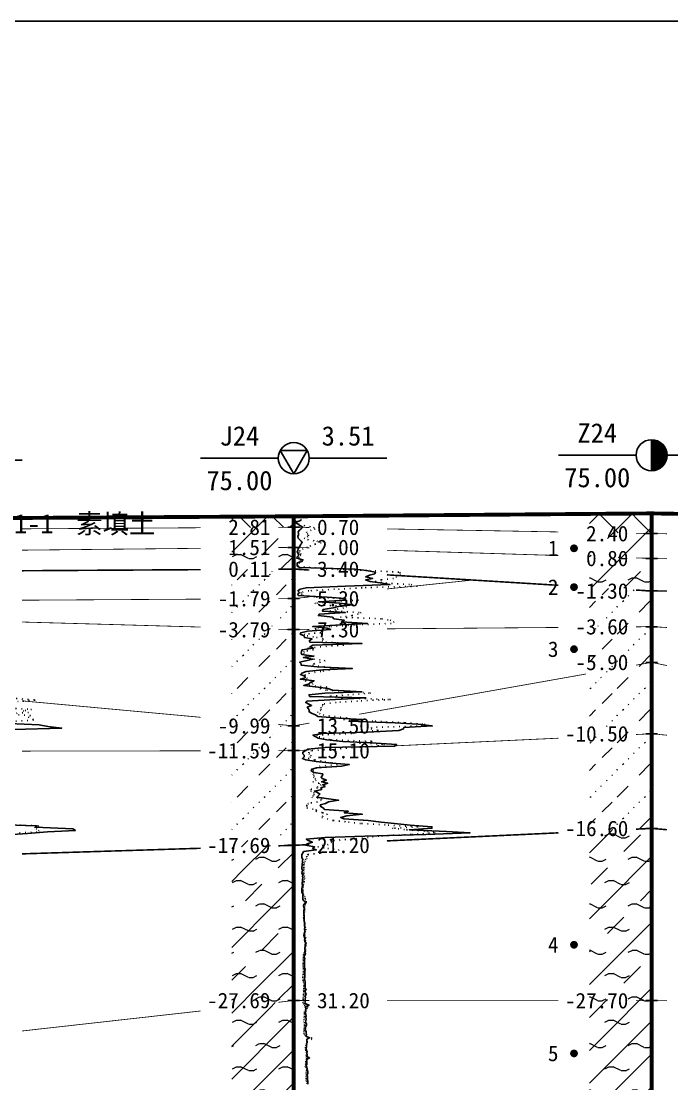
# Model space of a CAD drawing. Extents: x -37 to 3540, y -1485 to 297.
# Drawn here: x 402.7 to 486.6, y -151.9 to -15 of the extents above; entities that cross this region are included whole.
import ezdxf
from ezdxf.enums import TextEntityAlignment as Align

# ---------------------------------------------------------------- set-up
doc = ezdxf.new("R2010")
doc.units = 0
doc.linetypes.add('DOT', pattern=[6.35, 0, -6.35])
doc.layers.get('0').update_dxf_attribs({"linetype": 'CONTINUOUS'})
for name, color, linetype in [('CURVE', 200, 'CONTINUOUS'), ('FRAME', 7, 'CONTINUOUS'), ('HOLE', 41, 'CONTINUOUS'), ('SAMPLE', 1, 'CONTINUOUS'), ('STRATUM', 241, 'CONTINUOUS')]:
    doc.layers.add(name, color=color, linetype=linetype)
doc.layers.add('HATCH', color=7, linetype='CONTINUOUS', lineweight=13)
doc.styles.add('ST', font='')
doc.styles.get('ST').set_extended_font_data('SimSun')
pattern_1 = [(45, (80.522, -297), (-2.12132, 2.12132), [10, 0]), (135, (80.522, -297), (-2.12132, -2.12132), [10, 0])]
pattern_2 = [(45, (80.522, -297), (-4.24264, 4.24264), [10, 0]), (45, (81.583, -300.182), (-2.12132, 6.36396), [3, -3])]
pattern_3 = [(45, (80.522, -297), (-4.24264, 4.24264), [10, 0]), (45, (81.583, -300.182), (-2.12132, 6.36396), [3, -3]), (26.565, (81.596, -297.2536), (5.999823, 5.999812), [0.567, -12.849]), (0, (81.029, -297.2536), (0, 6), [0.567, -5.433]), (26.565, (78.9406, -297), (5.999823, 5.999812), [0.567, -12.849]), (0, (79.448, -296.7464), (0, 6), [0.567, -5.433]), (153.435, (81.029, -297.2536), (-5.999818, -5e-06), [1.134, -12.2826]), (26.565, (84.596, -294.2536), (5.999823, 5.999812), [0.567, -12.849]), (0, (84.029, -294.2536), (0, 6), [0.567, -5.433]), (26.565, (81.9406, -294), (5.999823, 5.999812), [0.567, -12.849]), (0, (82.448, -293.7464), (0, 6), [0.567, -5.433]), (153.435, (84.029, -294.2536), (-5.999818, -5e-06), [1.134, -12.2826])]
pattern_4 = [(45, (80.522, -297), (-7e-07, 6.99998), [1.97196, -7.92754]), (45, (83.335, -294.171), (-7e-07, 6.99998), [1.99367, -7.90583]), (45, (85.5894, -291.918), (-7e-07, 6.99998), [1.81361, -8.08588]), (26.56505, (80.522, -293.5), (7, 7), [0.0965, -15.55598]), (36.8699, (81.2219, -292.8), (7, 7), [0.19775, -34.80225]), (315, (84.022, -290.024), (6.99998, 1e-06), [0.03305, -9.86644]), (26.56505, (84.022, -297), (7, 7), [0.14475, -15.50773]), (26.56505, (84.722, -296.3), (7, 7), [0.10528, -15.5472]), (90, (85.072, -295.95), (-7, -5e-07), [0.02877, -6.97123]), (26.56505, (85.422, -295.6), (7, 7), [0.09101, -31.21394]), (36.8699, (86.1219, -294.9), (7, 7), [0.11069, -34.88931]), (45, (86.822, -294.2), (-2e-07, 6.99998), [0.10911, -9.79038]), (315, (87.436, -293.452), (6.99998, 1e-06), [0.03305, -9.86644]), (36.8699, (81.9219, -292.1), (7, 7), [0.10224, -34.89776]), (53.1301, (82.6219, -291.4), (13.9999998, 21), [0.13438, -34.86562]), (53.1301, (83.3219, -290.7), (13.9999998, 21), [0.12625, -34.87375])]
pattern_5 = [(45, (80.522, -297), (-2.12132, 2.12132), [10, 0]), (26.565, (81.596, -297.2536), (5.999823, 5.999812), [0.567, -12.849]), (0, (81.029, -297.2536), (0, 6), [0.567, -5.433]), (26.565, (78.9406, -297), (5.999823, 5.999812), [0.567, -12.849]), (0, (79.448, -296.7464), (0, 6), [0.567, -5.433]), (153.435, (81.029, -297.2536), (-5.999818, -5e-06), [1.134, -12.2826]), (26.565, (84.596, -294.2536), (5.999823, 5.999812), [0.567, -12.849]), (0, (84.029, -294.2536), (0, 6), [0.567, -5.433]), (26.565, (81.9406, -294), (5.999823, 5.999812), [0.567, -12.849]), (0, (82.448, -293.7464), (0, 6), [0.567, -5.433]), (153.435, (84.029, -294.2536), (-5.999818, -5e-06), [1.134, -12.2826])]

# ---------------------------------------------------------------- blocks, each defined once
blk = doc.blocks.new('H_cpt_hole')
for p, q in [((-1.73, 1), (1.73, 1)), ((0, -2), (-1.73, 1)), ((1.73, 1), (0, -2))]:
    blk.add_line(p, q)
blk.add_circle((0, 0), 2)
blk = doc.blocks.new('H_sam_hole')
blk.add_line((0, 2), (0, -2))
at = {"const_width": 2}
blk.add_lwpolyline([(0, -1, 0.414214), (1, 0, 0.414214), (0, 1, 1)], format="xyb", dxfattribs=at)
blk.add_circle((0, 0), 2)
blk = doc.blocks.new('SampleSoilUndisturbed')
at = {"const_width": 0.5}
blk.add_lwpolyline([(-0.25, 0, 1), (0.25, 0, 1)], format="xyb", close=True, dxfattribs=at)

msp = doc.modelspace()

# ---------------------------------------------------------------- hatches: boundary and pattern name
at = {"layer": 'HATCH'}
h = msp.add_hatch(dxfattribs=at)
h.set_pattern_fill('STT', color=50, style=0)
h.set_pattern_definition(pattern_1)
h.paths.add_polyline_path([(437.84, -78.81), (429.84, -78.86), (429.84, -80.26), (437.84, -80.21)])
h.paths.add_polyline_path([(428.63, -81.7), (435.33, -81.7), (435.33, -78.77), (428.63, -78.77)], flags=9)
h = msp.add_hatch(dxfattribs=at)
h.set_pattern_fill('FZNT', color=32, style=0)
h.set_pattern_definition(pattern_2)
h.paths.add_polyline_path([(437.84, -80.21), (429.84, -80.26), (429.84, -82.89), (437.84, -82.81)])
h.paths.add_polyline_path([(428.64, -84.3), (435.33, -84.3), (435.33, -81.38), (428.64, -81.38)], flags=9)
h.paths.add_polyline_path([(428.63, -81.7), (435.33, -81.7), (435.33, -78.77), (428.63, -78.77)], flags=9)
h = msp.add_hatch(dxfattribs=at)
h.set_pattern_fill('STT', color=50, style=0)
h.set_pattern_definition(pattern_1)
h.paths.add_polyline_path([(483.96, -78.43), (475.96, -78.5), (475.96, -80.89), (483.96, -81.03)])
h.paths.add_polyline_path([(474.75, -82.52), (481.45, -82.52), (481.45, -79.59), (474.75, -79.59)], flags=9)
h = msp.add_hatch(dxfattribs=at)
h.set_pattern_fill('FZNT', color=32, style=0)
h.set_pattern_definition(pattern_2)
h.paths.add_polyline_path([(483.96, -81.03), (475.96, -80.89), (475.96, -83.99), (483.96, -84.23)])
h.paths.add_polyline_path([(474.75, -85.72), (481.45, -85.72), (481.45, -82.79), (474.75, -82.79)], flags=9)
h.paths.add_polyline_path([(474.75, -82.52), (481.45, -82.52), (481.45, -79.59), (474.75, -79.59)], flags=9)
h = msp.add_hatch(dxfattribs=at)
h.set_pattern_fill('YNFNT', color=251, style=0)
h.set_pattern_definition(pattern_3)
h.paths.add_polyline_path([(437.84, -82.81), (429.84, -82.89), (429.84, -85.66), (437.84, -85.61)])
h.paths.add_polyline_path([(428.63, -87.1), (435.33, -87.1), (435.33, -84.17), (428.63, -84.17)], flags=9)
h.paths.add_polyline_path([(428.64, -84.3), (435.33, -84.3), (435.33, -81.38), (428.64, -81.38)], flags=9)
h = msp.add_hatch(dxfattribs=at)
h.set_pattern_fill('YNFNT', color=251, style=0)
h.set_pattern_definition(pattern_3)
h.paths.add_polyline_path([(483.96, -84.23), (475.96, -83.99), (475.96, -87.94), (483.96, -88.43)])
h.paths.add_polyline_path([(473.32, -89.92), (481.45, -89.92), (481.45, -86.99), (473.32, -86.99)], flags=9)
h.paths.add_polyline_path([(474.75, -85.72), (481.45, -85.72), (481.45, -82.79), (474.75, -82.79)], flags=9)
h = msp.add_hatch(dxfattribs=at)
h.set_pattern_fill('SZFT', color=52, style=0)
h.set_pattern_definition(pattern_4)
h.paths.add_polyline_path([(437.84, -85.61), (429.84, -85.66), (429.84, -89.46), (437.84, -89.41)])
h.paths.add_polyline_path([(427.2, -90.9), (435.33, -90.9), (435.33, -87.97), (427.2, -87.97)], flags=9)
h.paths.add_polyline_path([(428.63, -87.1), (435.33, -87.1), (435.33, -84.17), (428.63, -84.17)], flags=9)
h = msp.add_hatch(dxfattribs=at)
h.set_pattern_fill('SZFT', color=52, style=0)
h.set_pattern_definition(pattern_4)
h.paths.add_polyline_path([(483.96, -88.43), (475.96, -87.94), (475.96, -93.1), (483.96, -93.03)])
h.paths.add_polyline_path([(473.32, -94.52), (481.45, -94.52), (481.45, -91.59), (473.32, -91.59)], flags=9)
h.paths.add_polyline_path([(473.32, -89.92), (481.45, -89.92), (481.45, -86.99), (473.32, -86.99)], flags=9)
h = msp.add_hatch(dxfattribs=at)
h.set_pattern_fill('SZFT', color=52, style=0)
h.set_pattern_definition(pattern_4)
h.paths.add_polyline_path([(437.84, -89.41), (429.84, -89.46), (429.84, -93.19), (437.84, -93.41)])
h.paths.add_polyline_path([(427.2, -94.9), (435.33, -94.9), (435.33, -91.97), (427.2, -91.97)], flags=9)
h.paths.add_polyline_path([(427.2, -90.9), (435.33, -90.9), (435.33, -87.97), (427.2, -87.97)], flags=9)
h = msp.add_hatch(dxfattribs=at)
h.set_pattern_fill('SZFT', color=52, style=0)
h.set_pattern_definition(pattern_4)
h.paths.add_polyline_path([(483.96, -93.03), (475.96, -93.1), (475.96, -99.05), (483.96, -97.63)])
h.paths.add_polyline_path([(473.32, -99.12), (481.45, -99.12), (481.45, -96.19), (473.32, -96.19)], flags=9)
h.paths.add_polyline_path([(473.32, -94.52), (481.45, -94.52), (481.45, -91.59), (473.32, -91.59)], flags=9)
h = msp.add_hatch(dxfattribs=at)
h.set_pattern_fill('SZFT', color=52, style=0)
h.set_pattern_definition(pattern_4)
h.paths.add_polyline_path([(437.84, -93.41), (429.84, -93.19), (429.84, -105.08), (437.84, -105.81)])
h.paths.add_polyline_path([(427.2, -107.3), (435.33, -107.3), (435.33, -104.37), (427.2, -104.37)], flags=9)
h.paths.add_polyline_path([(427.2, -94.9), (435.33, -94.9), (435.33, -91.97), (427.2, -91.97)], flags=9)
h = msp.add_hatch(dxfattribs=at)
h.set_pattern_fill('SZFT', color=52, style=0)
h.set_pattern_definition(pattern_4)
h.paths.add_polyline_path([(483.96, -97.63), (475.96, -99.05), (475.96, -107.21), (483.96, -106.83)])
h.paths.add_polyline_path([(471.89, -108.32), (481.45, -108.32), (481.45, -105.39), (471.89, -105.39)], flags=9)
h.paths.add_polyline_path([(473.32, -99.12), (481.45, -99.12), (481.45, -96.19), (473.32, -96.19)], flags=9)
h = msp.add_hatch(dxfattribs=at)
h.set_pattern_fill('SZFT', color=52, style=0)
h.set_pattern_definition(pattern_4)
h.paths.add_polyline_path([(437.84, -105.81), (429.84, -105.08), (429.84, -109.03), (437.84, -109.01)])
h.paths.add_polyline_path([(425.77, -110.5), (435.33, -110.5), (435.33, -107.57), (425.77, -107.57)], flags=9)
h.paths.add_polyline_path([(427.2, -107.3), (435.33, -107.3), (435.33, -104.37), (427.2, -104.37)], flags=9)
h = msp.add_hatch(dxfattribs=at)
h.set_pattern_fill('SZFT', color=52, style=0)
h.set_pattern_definition(pattern_4)
h.paths.add_polyline_path([(483.96, -106.83), (475.96, -107.21), (475.96, -119.41), (483.96, -119.03)])
h.paths.add_polyline_path([(471.89, -120.52), (481.45, -120.52), (481.45, -117.59), (471.89, -117.59)], flags=9)
h.paths.add_polyline_path([(471.89, -108.32), (481.45, -108.32), (481.45, -105.39), (471.89, -105.39)], flags=9)
h = msp.add_hatch(dxfattribs=at)
h.set_pattern_fill('SZFT', color=52, style=0)
h.set_pattern_definition(pattern_4)
h.paths.add_polyline_path([(437.84, -109.01), (429.84, -109.03), (429.84, -121.46), (437.84, -121.21)])
h.paths.add_polyline_path([(425.77, -122.7), (435.33, -122.7), (435.33, -119.77), (425.77, -119.77)], flags=9)
h.paths.add_polyline_path([(425.77, -110.5), (435.33, -110.5), (435.33, -107.57), (425.77, -107.57)], flags=9)
h = msp.add_hatch(dxfattribs=at)
h.set_pattern_fill('YNFNT', color=251, style=0)
h.set_pattern_definition(pattern_3)
h.paths.add_polyline_path([(483.96, -119.03), (475.96, -119.41), (475.96, -141.23), (483.96, -141.23)])
h.paths.add_polyline_path([(471.89, -142.72), (481.45, -142.72), (481.45, -139.79), (471.89, -139.79)], flags=9)
h.paths.add_polyline_path([(471.89, -120.52), (481.45, -120.52), (481.45, -117.59), (471.89, -117.59)], flags=9)
h = msp.add_hatch(dxfattribs=at)
h.set_pattern_fill('YNFNT', color=251, style=0)
h.set_pattern_definition(pattern_3)
h.paths.add_polyline_path([(437.84, -121.21), (429.84, -121.46), (429.84, -142.11), (437.84, -141.21)])
h.paths.add_polyline_path([(425.77, -142.7), (435.33, -142.7), (435.33, -139.77), (425.77, -139.77)], flags=9)
h.paths.add_polyline_path([(425.77, -122.7), (435.33, -122.7), (435.33, -119.77), (425.77, -119.77)], flags=9)
h = msp.add_hatch(dxfattribs=at)
h.set_pattern_fill('YNNT', color=251, style=0)
h.set_pattern_definition(pattern_5)
h.paths.add_polyline_path([(437.84, -141.21), (429.84, -142.11), (429.84, -154.17), (437.84, -153.61)])
h.paths.add_polyline_path([(425.77, -155.1), (435.33, -155.1), (435.33, -152.17), (425.77, -152.17)], flags=9)
h.paths.add_polyline_path([(425.77, -142.7), (435.33, -142.7), (435.33, -139.77), (425.77, -139.77)], flags=9)
h = msp.add_hatch(dxfattribs=at)
h.set_pattern_fill('YNNT', color=251, style=0)
h.set_pattern_definition(pattern_5)
h.paths.add_polyline_path([(483.96, -141.23), (483.21, -141.23), (475.96, -141.23), (475.96, -153.96), (483.96, -154.03)])
h.paths.add_polyline_path([(471.89, -155.52), (481.45, -155.52), (481.45, -152.59), (471.89, -152.59)], flags=9)
h.paths.add_polyline_path([(471.89, -142.72), (481.45, -142.72), (481.45, -139.79), (471.89, -139.79)], flags=9)

# ---------------------------------------------------------------- linework, layer by layer
at = {"layer": 'CURVE', "color": 100, "linetype": 'DOT', "ltscale": 0.1}
for points in [[(437.84, -79.21), (438.21, -79.41), (438.07, -79.61), (438.42, -79.81), (439.16, -80.01), (440.4, -80.21), (440.58, -80.41), (440.1, -80.61), (439.49, -80.81), (439.59, -81.01), (439.73, -81.21), (439.64, -81.41), (439.19, -81.61), (439.63, -81.81), (440.82, -82.01), (441.39, -82.21), (440.61, -82.41), (440.02, -82.61), (439.62, -82.81), (439.04, -83.01), (438.67, -83.21), (438.51, -83.41), (438.73, -83.61), (438.74, -83.81), (438.49, -84.01), (438.48, -84.21), (438.7, -84.41), (438.61, -84.61), (438.58, -84.81), (438.3, -85.01), (438.4, -85.21), (439.81, -85.41), (442.74, -85.61), (447.6, -85.81), (451.5, -86.01), (451.6, -86.21), (451.18, -86.41), (451.07, -86.61), (450.7, -86.81), (449.13, -87.01), (448.35, -87.21), (449.72, -87.41), (452.98, -87.61), (453.77, -87.81), (446.64, -88.01), (443.09, -88.21), (439.79, -88.41), (438.79, -88.61), (438.84, -88.81), (438.96, -89.01), (440.75, -89.21), (443.75, -89.41), (446.19, -89.61), (443.1, -89.81), (440.57, -90.01), (441.04, -90.21), (444.62, -90.41), (444.27, -90.61), (443.22, -90.81), (442.5, -91.01), (446.54, -91.21), (446.16, -91.41), (445.34, -91.61), (443.87, -91.81), (449.19, -92.01), (450.27, -92.21), (450.79, -92.41), (450.41, -92.61), (445.65, -92.81), (442.51, -93.01), (440.65, -93.21), (440.62, -93.41), (441.45, -93.61), (441.32, -93.81), (439.19, -94.01), (439.57, -94.21), (440.77, -94.41), (441.67, -94.61), (441.5, -94.81), (441.98, -95.01), (444.66, -95.21), (444.28, -95.41), (441.34, -95.61), (439.63, -95.81), (440.37, -96.01), (439.19, -96.21), (439.12, -96.41), (439.21, -96.61), (439.37, -96.81), (439.66, -97.01), (440.43, -97.21), (441.87, -97.41), (441.27, -97.61), (440.47, -97.81), (440.24, -98.01), (441.75, -98.21), (442.96, -98.41), (442.43, -98.61), (441.33, -98.81), (439.85, -99.01), (439.31, -99.21), (439.28, -99.41), (439.52, -99.61), (439.59, -99.81), (439.33, -100.01), (440.15, -100.21), (440.34, -100.41), (439.83, -100.61), (442.11, -100.81), (441.22, -101.01), (442.1, -101.21), (446, -101.41), (447.75, -101.61), (444.89, -101.81), (442.49, -102.01), (444.08, -102.21), (450.3, -102.41), (446.06, -102.61), (443.32, -102.81), (441.59, -103.01), (441.58, -103.21), (441.34, -103.41), (441.37, -103.61), (441.34, -103.81), (440.9, -104.01), (441.15, -104.21), (441.63, -104.41), (443.09, -104.61), (444.82, -104.81), (444.27, -105.01), (448.33, -105.21), (452.17, -105.41), (454.63, -105.61), (455.2, -105.81), (447.87, -106.01), (447.81, -106.21), (448.78, -106.41), (445.26, -106.61), (445.29, -106.81), (440.8, -107.01), (441.12, -107.21), (441.64, -107.41), (442.59, -107.61), (447.93, -107.81), (446.27, -108.01), (449.53, -108.21), (448.66, -108.41), (445.4, -108.61), (443.25, -108.81), (440.13, -109.01), (439.78, -109.21), (439.79, -109.41), (440.09, -109.61), (439.98, -109.81), (439.71, -110.01), (440.54, -110.21), (441.84, -110.41), (442.76, -110.61), (443.45, -110.81), (441.23, -111.01), (440.76, -111.21), (440.32, -111.41), (440.31, -111.61), (440.64, -111.81), (440.33, -112.01), (440.46, -112.21), (440.4, -112.41), (440.6, -112.61), (440.73, -112.81), (440.29, -113.01), (441.08, -113.21), (441.36, -113.41), (440.93, -113.61), (440.89, -113.81), (439.99, -114.01), (440.06, -114.21), (440.42, -114.41), (440.45, -114.61), (440.4, -114.81), (440.17, -115.01), (441.43, -115.21), (441.37, -115.41), (440.88, -115.61), (439.74, -115.81), (439.53, -116.01), (439.55, -116.21), (439.52, -116.41), (440.73, -116.61), (440.7, -116.81), (441.56, -117.01), (442.17, -117.21), (441.59, -117.41), (441.47, -117.61), (442.14, -117.81), (442.93, -118.01), (444.89, -118.21), (446.59, -118.41), (449.99, -118.61), (453.88, -118.81), (450.55, -119.01), (452.39, -119.21), (455.07, -119.41), (456.06, -119.61), (452.94, -119.81), (448.82, -120.01), (447.45, -120.21), (445.27, -120.41), (442.65, -120.61), (442.65, -120.81), (443.02, -121.01), (441.6, -121.21), (440.94, -121.41), (442.22, -121.61), (443.69, -121.81), (442.84, -122.01), (441.23, -122.21), (439.67, -122.41), (439.51, -122.61), (439.53, -122.81), (439.38, -123.01), (439.29, -123.21), (439.22, -123.41), (439.13, -123.61), (439.16, -123.81), (439.15, -124.01), (439.15, -124.21), (439.14, -124.41), (439.09, -124.61), (439.11, -124.81), (439.15, -125.01), (439.17, -125.21), (439.3, -125.41), (439.15, -125.61), (439.2, -125.81), (439.16, -126.01), (439.09, -126.21), (439.05, -126.41), (439.03, -126.61), (439.03, -126.81), (439.03, -127.01), (439.03, -127.21), (439.04, -127.41), (439.08, -127.61), (439.26, -127.81), (439.31, -128.01), (439.33, -128.21), (439.46, -128.41), (439.42, -128.61), (439.3, -128.81), (439.24, -129.01), (439.21, -129.21), (439.23, -129.41), (439.25, -129.61), (439.23, -129.81), (439.15, -130.01), (439.16, -130.21), (439.11, -130.41), (439.13, -130.61), (439.14, -130.81), (439.23, -131.01), (439.25, -131.21), (439.25, -131.41), (439.25, -131.61), (439.31, -131.81), (439.4, -132.01), (439.35, -132.21), (439.29, -132.41), (439.27, -132.61), (439.24, -132.81), (439.39, -133.01), (439.33, -133.21), (439.36, -133.41), (439.28, -133.61), (439.32, -133.81), (439.42, -134.01), (439.35, -134.21), (439.33, -134.41), (439.34, -134.61), (439.28, -134.81), (439.21, -135.01), (439.13, -135.21), (439.09, -135.41), (439.09, -135.61), (439.07, -135.81), (439.08, -136.01), (439.09, -136.21), (439.05, -136.41), (439.04, -136.61), (439.05, -136.81), (439.09, -137.01), (439.09, -137.21), (439.11, -137.41), (439.09, -137.61), (439.07, -137.81), (439.02, -138.01), (439.01, -138.21), (439.04, -138.41), (439.06, -138.61), (439.06, -138.81), (439.21, -139.01), (439.17, -139.21), (439.13, -139.41), (439.14, -139.61), (439.11, -139.81), (439.15, -140.01), (439.14, -140.21), (439.09, -140.41), (439.12, -140.61), (439.07, -140.81), (439.05, -141.01), (439.05, -141.21), (439, -141.41), (439.07, -141.61), (439.2, -141.81), (439.63, -142.01), (439.62, -142.21), (439.36, -142.41), (439.23, -142.61), (439.23, -142.81), (439.24, -143.01), (439.21, -143.21), (439.23, -143.41), (439.17, -143.61), (439.08, -143.81), (439.22, -144.01), (439.22, -144.21), (439.25, -144.41), (439.24, -144.61), (439.16, -144.81), (439.21, -145.01), (439.15, -145.21), (439.14, -145.41), (439.19, -145.61), (439.38, -145.81), (440.14, -146.01), (440.19, -146.21), (439.62, -146.41), (439.51, -146.61), (439.53, -146.81), (439.42, -147.01), (439.36, -147.21), (439.36, -147.41), (439.4, -147.61), (439.38, -147.81), (439.55, -148.01), (439.43, -148.21), (439.44, -148.41), (439.49, -148.61), (439.57, -148.81), (439.38, -149.01), (439.39, -149.21), (439.38, -149.41), (439.31, -149.61), (439.36, -149.81), (439.52, -150.01), (439.52, -150.21), (439.46, -150.41), (439.39, -150.61), (439.51, -150.81), (439.44, -151.01), (439.43, -151.21), (439.45, -151.41), (439.49, -151.61), (439.53, -151.81), (439.6, -152.01)], [(402.08, -102.29), (404.5, -102.49), (402.28, -102.69)], [(400.53, -103.49), (404.05, -103.69), (402.96, -103.89), (403.67, -104.09), (400.89, -104.29), (403.89, -104.49), (403.63, -104.69), (404.19, -104.89), (404.31, -105.09), (400.58, -105.29)], [(398.85, -118.49), (404.97, -118.69), (404.46, -118.89), (404.65, -119.09), (405.01, -119.29), (404.78, -119.49), (401.18, -119.69)]]:
    msp.add_lwpolyline(points, dxfattribs=at)
at = {"layer": 'CURVE', "color": 30, "linetype": 'Continuous'}
for points in [[(438.84, -79.21), (438.62, -79.41), (438.02, -79.61), (438.43, -79.81), (438.62, -80.01), (439.01, -80.21), (438.78, -80.41), (438.59, -80.61), (438.43, -80.81), (438.46, -81.01), (438.45, -81.21), (438.38, -81.41), (438.41, -81.61), (438.58, -81.81), (438.8, -82.01), (438.94, -82.21), (438.76, -82.41), (438.66, -82.61), (438.55, -82.81), (438.43, -83.01), (438.35, -83.21), (438.3, -83.41), (438.41, -83.61), (438.48, -83.81), (438.29, -84.01), (438.24, -84.21), (439.03, -84.41), (438.89, -84.61), (438.3, -84.81), (438.26, -85.01), (438.29, -85.21), (438.61, -85.41), (445.76, -85.61), (447.22, -85.81), (448.37, -86.01), (448.28, -86.21), (447.59, -86.41), (447.12, -86.61), (448, -86.81), (447.09, -87.01), (447.7, -87.21), (449.27, -87.41), (450.24, -87.61), (444.51, -87.81), (439.44, -88.01), (438.67, -88.21), (438.38, -88.41), (438.58, -88.61), (438.38, -88.81), (438.43, -89.01), (442.13, -89.21), (444.49, -89.41), (444.47, -89.61), (441.03, -89.81), (443.8, -90.01), (445.46, -90.21), (443.61, -90.41), (442.92, -90.61), (441.62, -90.81), (441.53, -91.01), (444.48, -91.21), (441.12, -91.41), (441.01, -91.61), (442.85, -91.81), (442.99, -92.01), (444.35, -92.21), (443.98, -92.41), (447.34, -92.61), (443.96, -92.81), (440.28, -93.01), (442.14, -93.21), (442.61, -93.41), (439.62, -93.61), (438.75, -93.81), (438.67, -94.01), (439.18, -94.21), (439.21, -94.41), (440.2, -94.61), (439.85, -94.81), (439.91, -95.01), (446.63, -95.21), (440.3, -95.41), (439.95, -95.61), (440.36, -95.81), (438.93, -96.01), (438.85, -96.21), (438.8, -96.41), (438.87, -96.61), (440.43, -96.81), (439.09, -97.01), (440.29, -97.21), (439.55, -97.41), (438.59, -97.61), (438.78, -97.81), (438.8, -98.01), (440.86, -98.21), (445.4, -98.41), (441.58, -98.61), (439.44, -98.81), (438.86, -99.01), (438.7, -99.21), (439.27, -99.41), (439.29, -99.61), (438.69, -99.81), (440.47, -100.01), (439.96, -100.21), (439.82, -100.41), (439.13, -100.61), (440.97, -100.81), (442.23, -101.01), (442.84, -101.21), (446.6, -101.41), (441.83, -101.61), (439.81, -101.81), (439.89, -102.01), (447.15, -102.21), (443.22, -102.41), (439.53, -102.61), (439.39, -102.81), (439.78, -103.01), (440.14, -103.21), (439.57, -103.41), (439.72, -103.61), (439.82, -103.81), (439.83, -104.01), (440.2, -104.21), (440.63, -104.41), (440.94, -104.61), (443.61, -104.81), (446.65, -105.01), (444.96, -105.21), (450.9, -105.41), (453.83, -105.61), (455.69, -105.81), (452.03, -106.01), (452, -106.21), (451.39, -106.41), (447.33, -106.61), (441.62, -106.81), (440.3, -107.01), (440.7, -107.21), (440.97, -107.41), (442.1, -107.61), (444.16, -107.81), (447.77, -108.01), (451.12, -108.21), (450.82, -108.41), (441.89, -108.61), (439.67, -108.81), (439.4, -109.01), (438.99, -109.21), (439.03, -109.41), (439.19, -109.61), (439.2, -109.81), (438.96, -110.01), (439.4, -110.21), (440.73, -110.41), (442.73, -110.61), (445, -110.81), (444.03, -111.01), (440.78, -111.21), (440.16, -111.41), (440.1, -111.61), (440.44, -111.81), (441.57, -112.01), (441.54, -112.21), (441.36, -112.41), (441.51, -112.61), (442.04, -112.81), (441.42, -113.01), (442.22, -113.21), (441.58, -113.41), (441.87, -113.61), (441.33, -113.81), (441.45, -114.01), (440.5, -114.21), (440.9, -114.41), (441.21, -114.61), (441.02, -114.81), (440.81, -115.01), (442.31, -115.21), (443.62, -115.41), (442.3, -115.61), (441.93, -115.81), (441.25, -116.01), (441.32, -116.21), (441.68, -116.41), (441.81, -116.61), (444.87, -116.81), (444.34, -117.01), (446.66, -117.21), (444.67, -117.41), (443.89, -117.61), (444.31, -117.81), (447.43, -118.01), (449.1, -118.21), (450.83, -118.41), (452.86, -118.61), (455.64, -118.81), (455.65, -119.01), (452.74, -119.21), (457.54, -119.41), (460.57, -119.61), (454.88, -119.81), (446.99, -120.01), (441.87, -120.21), (439.44, -120.41), (439.68, -120.61), (440.25, -120.81), (439.55, -121.01), (439.37, -121.21), (440.52, -121.41), (440.26, -121.61), (440.73, -121.81), (439.1, -122.01), (439.01, -122.21), (438.89, -122.41), (438.88, -122.61), (438.86, -122.81), (439.02, -123.01), (438.96, -123.21), (438.96, -123.41), (438.94, -123.61), (438.92, -123.81), (438.88, -124.01), (438.9, -124.21), (438.96, -124.41), (438.93, -124.61), (438.87, -124.81), (438.99, -125.01), (438.98, -125.21), (439, -125.41), (438.96, -125.61), (438.96, -125.81), (438.94, -126.01), (438.93, -126.21), (438.95, -126.41), (438.91, -126.61), (438.87, -126.81), (438.89, -127.01), (438.87, -127.21), (438.98, -127.41), (438.99, -127.61), (438.99, -127.81), (438.99, -128.01), (439, -128.21), (439.19, -128.41), (439.46, -128.61), (439.15, -128.81), (439.09, -129.01), (439.12, -129.21), (439.22, -129.41), (439.15, -129.61), (439.15, -129.81), (439.14, -130.01), (439.17, -130.21), (439.18, -130.41), (439.18, -130.61), (439.18, -130.81), (439.18, -131.01), (439.22, -131.21), (439.23, -131.41), (439.22, -131.61), (439.28, -131.81), (439.21, -132.01), (439.26, -132.21), (439.22, -132.41), (439.19, -132.61), (439.16, -132.81), (439.18, -133.01), (439.31, -133.21), (439.24, -133.41), (439.26, -133.61), (439.44, -133.81), (439.31, -134.01), (439.31, -134.21), (439.28, -134.41), (439.28, -134.61), (439.34, -134.81), (439.26, -135.01), (439.36, -135.21), (439.24, -135.41), (439.19, -135.61), (439.28, -135.81), (439.22, -136.01), (439.21, -136.21), (439.22, -136.41), (439.22, -136.61), (439.22, -136.81), (439.24, -137.01), (439.3, -137.21), (439.27, -137.41), (439.26, -137.61), (439.26, -137.81), (439.26, -138.01), (439.26, -138.21), (439.24, -138.41), (439.28, -138.61), (439.31, -138.81), (439.31, -139.01), (439.33, -139.21), (439.32, -139.41), (439.32, -139.61), (439.42, -139.81), (439.27, -140.01), (439.35, -140.21), (439.45, -140.41), (439.31, -140.61), (439.37, -140.81), (439.32, -141.01), (439.31, -141.21), (439.3, -141.41), (439.28, -141.61), (439.82, -141.81), (439.31, -142.01), (439.4, -142.21), (439.41, -142.41), (439.41, -142.61), (439.33, -142.81), (439.39, -143.01), (439.45, -143.21), (439.41, -143.41), (439.44, -143.61), (439.4, -143.81), (439.34, -144.01), (439.49, -144.21), (439.47, -144.41), (439.37, -144.61), (439.37, -144.81), (439.32, -145.01), (439.45, -145.21), (439.43, -145.41), (439.47, -145.61), (439.38, -145.81), (439.89, -146.01), (439.51, -146.21), (439.54, -146.41), (439.58, -146.61), (439.47, -146.81), (439.48, -147.01), (439.49, -147.21), (439.44, -147.41), (439.49, -147.61), (439.57, -147.81), (439.52, -148.01), (439.59, -148.21), (439.51, -148.41), (439.87, -148.61), (439.48, -148.81), (439.53, -149.01), (439.51, -149.21), (439.51, -149.41), (439.46, -149.61), (439.53, -149.81), (439.56, -150.01), (439.6, -150.21), (439.64, -150.41), (439.64, -150.61), (439.56, -150.81), (439.61, -151.01), (439.6, -151.21), (439.63, -151.41), (439.64, -151.61), (439.64, -151.81), (439.66, -152.01)], [(401.14, -105.49), (405.04, -105.69), (406.16, -105.89), (407.93, -106.09), (401.74, -106.29)], [(398.23, -118.49), (404.64, -118.69), (404.54, -118.89), (409.36, -119.09), (409.69, -119.29), (406.09, -119.49), (403.54, -119.69), (400.3, -119.89)]]:
    msp.add_lwpolyline(points, dxfattribs=at)
at = {"layer": 'FRAME', "linetype": 'Continuous'}
msp.add_line((582.01, -15), (-17.39, -15), dxfattribs=at)
at = {"layer": 'HOLE', "linetype": 'Continuous'}
for points in [[(481.96, -70.93), (471.96, -70.93)], [(485.96, -70.93), (495.96, -70.93)], [(392.82, -71.59), (402.82, -71.59)], [(435.84, -71.31), (425.84, -71.31)], [(439.84, -71.31), (449.84, -71.31)], [(437.09, -80.21), (438.59, -80.21)], [(483.21, -81.03), (484.71, -81.03)], [(437.09, -82.81), (438.59, -82.81)], [(483.21, -84.23), (484.71, -84.23)], [(437.09, -85.61), (438.59, -85.61)], [(483.21, -88.43), (484.71, -88.43)], [(437.09, -89.41), (438.59, -89.41)], [(483.21, -93.03), (484.71, -93.03)], [(437.09, -93.41), (438.59, -93.41)], [(483.21, -97.63), (484.71, -97.63)], [(437.09, -105.81), (438.59, -105.81)], [(483.21, -106.83), (484.71, -106.83)], [(437.09, -109.01), (438.59, -109.01)], [(483.21, -119.03), (484.71, -119.03)], [(437.09, -121.21), (438.59, -121.21)], [(437.09, -141.21), (438.59, -141.21)], [(483.21, -141.23), (484.71, -141.23)]]:
    msp.add_lwpolyline(points, dxfattribs=at)
at = {"layer": 'HOLE', "linetype": 'Continuous', "const_width": 0.5}
for points in [[(437.84, -78.81), (437.84, -227.51)], [(483.96, -78.43), (483.96, -228.43)]]:
    msp.add_lwpolyline(points, dxfattribs=at)
at = {"layer": 'STRATUM', "linetype": 'Continuous'}
for points, const_width in [([(239.66, -79.35), (283.75, -80.57), (337.19, -78.78), (390.82, -79.09), (435.84, -78.82)], 0.5), ([(435.84, -78.82), (437.84, -78.81), (483.96, -78.43), (532.82, -79.26), (553.31, -79.33), (573.31, -79.33)], 0.5), ([(402.82, -80.42), (414.33, -80.35), (425.84, -80.28)], 0.1), ([(435.84, -80.22), (437.84, -80.21), (439.84, -80.25)], 0.1), ([(449.84, -80.43), (460.9, -80.62), (471.96, -80.82)], 0.1), ([(481.96, -81), (483.96, -81.03), (485.96, -81.06)], 0.1), ([(402.82, -83.17), (414.33, -83.05), (425.84, -82.93)], 0.1), ([(435.84, -82.83), (437.84, -82.81), (439.84, -82.87)], 0.1), ([(449.84, -83.18), (460.9, -83.52), (471.96, -83.86)], 0.1), ([(481.96, -84.17), (483.96, -84.23), (485.96, -84.23)], 0.1), ([(402.82, -85.82), (414.33, -85.75), (425.84, -85.68)], 0.2), ([(435.84, -85.62), (437.84, -85.61), (439.84, -85.73)], 0.2), ([(449.84, -86.35), (460.9, -87.02), (471.96, -87.7)], 0.2), ([(449.84, -88.17), (460.9, -87.02)], 0.1), ([(481.96, -88.31), (483.96, -88.43), (485.96, -88.43)], 0.2), ([(402.82, -89.62), (414.33, -89.55), (425.84, -89.48)], 0.1), ([(435.84, -89.42), (437.84, -89.41), (439.84, -89.2)], 0.1), ([(402.82, -92.43), (414.33, -92.75), (425.84, -93.08)], 0.1), ([(449.84, -93.31), (460.9, -93.22), (471.96, -93.13)], 0.1), ([(481.96, -93.05), (483.96, -93.03), (485.96, -93.14)], 0.1), ([(435.84, -93.36), (437.84, -93.41), (439.84, -93.4)], 0.1), ([(481.96, -97.99), (483.96, -97.63), (485.96, -98.05)], 0.1), ([(446.3, -104.31), (460.9, -101.72), (475.51, -99.13)], 0.1), ([(402.82, -102.59), (414.33, -103.65), (425.84, -104.71)], 0.1), ([(435.84, -105.63), (437.84, -105.81), (439.84, -105.46)], 0.1), ([(481.96, -106.93), (483.96, -106.83), (485.96, -107.02)], 0.1), ([(449.84, -108.44), (460.9, -107.92), (471.96, -107.4)], 0.1), ([(402.82, -109.07), (414.33, -109.05), (425.84, -109.03)], 0.1), ([(435.84, -109.02), (437.84, -109.01), (439.84, -108.92)], 0.1), ([(481.96, -119.13), (483.96, -119.03), (485.96, -119.2)], 0.2), ([(449.84, -120.64), (460.9, -120.12), (471.96, -119.6)], 0.2), ([(402.82, -122.31), (414.33, -121.95), (425.84, -121.59)], 0.2), ([(435.84, -121.27), (437.84, -121.21), (439.84, -121.12)], 0.2), ([(435.84, -141.44), (437.84, -141.21), (439.84, -141.21)], 0.1), ([(449.84, -141.22), (460.9, -141.22), (471.96, -141.23)], 0.1), ([(481.96, -141.23), (483.96, -141.23), (485.96, -141.23)], 0.1), ([(402.82, -145.14), (414.33, -143.85), (425.84, -142.56)], 0.1)]:
    msp.add_lwpolyline(points, dxfattribs=dict(at, const_width=const_width))

# ---------------------------------------------------------------- block references
at = {"layer": 'HOLE'}
for name, p in [('H_cpt_hole', (437.84, -71.31)), ('H_sam_hole', (483.96, -70.93))]:
    msp.add_blockref(name, p, dxfattribs=at)
at = {"layer": 'SAMPLE'}
for p in [(473.96, -82.93), (473.96, -87.93), (473.96, -95.93), (473.96, -134.03), (473.96, -148.03)]:
    msp.add_blockref('SampleSoilUndisturbed', p, dxfattribs=at)

# ---------------------------------------------------------------- texts
at = {"layer": 'HOLE', "style": 'ST'}
for s, p in [('Z24', (476.96, -68.06)), ('J24', (430.84, -68.44)), ('3.51', (444.84, -68.44)), ('75.00', (430.84, -74.19)), ('75.00', (476.96, -73.81))]:
    msp.add_text(s, height=2.5, dxfattribs=at).set_placement(p, align=Align.MIDDLE_CENTER)
for s, p in [('2.81', (434.84, -80.21)), ('2.40', (480.96, -81.03)), ('1.51', (434.84, -82.81)), ('0.80', (480.96, -84.23)), ('0.11', (434.84, -85.61)), ('-1.30', (480.96, -88.43)), ('-1.79', (434.84, -89.41)), ('-3.79', (434.84, -93.41)), ('-3.60', (480.96, -93.03)), ('-5.90', (480.96, -97.63)), ('-9.99', (434.84, -105.81)), ('-10.50', (480.96, -106.83)), ('-11.59', (434.84, -109.01)), ('-16.60', (480.96, -119.03)), ('-17.69', (434.84, -121.21)), ('-27.69', (434.84, -141.21)), ('-27.70', (480.96, -141.23))]:
    msp.add_text(s, height=2, dxfattribs=at).set_placement(p, align=Align.MIDDLE_RIGHT)
for s, p in [('0.70', (440.84, -80.21)), ('2.00', (440.84, -82.81)), ('3.40', (440.84, -85.61)), ('5.30', (440.84, -89.41)), ('7.30', (440.84, -93.41)), ('13.50', (440.84, -105.81)), ('15.10', (440.84, -109.01)), ('21.20', (440.84, -121.21)), ('31.20', (440.84, -141.21))]:
    msp.add_text(s, height=2, dxfattribs=at).set_placement(p, align=Align.MIDDLE_LEFT)
at = {"layer": 'SAMPLE', "style": 'ST'}
for s, p in [('1', (471.96, -82.93)), ('2', (471.96, -87.93)), ('3', (471.96, -95.93)), ('4', (471.96, -134.03)), ('5', (471.96, -148.03))]:
    msp.add_text(s, height=2, dxfattribs=at).set_placement(p, align=Align.MIDDLE_RIGHT)
at = {"layer": 'STRATUM', "style": 'ST'}
for s, p in [('1-1', (401.79, -79.76)), ('素填土', (409.79, -79.76))]:
    msp.add_text(s, height=2.5, dxfattribs=at).set_placement(p, align=Align.MIDDLE_LEFT)

doc.saveas('drawing.dxf')
